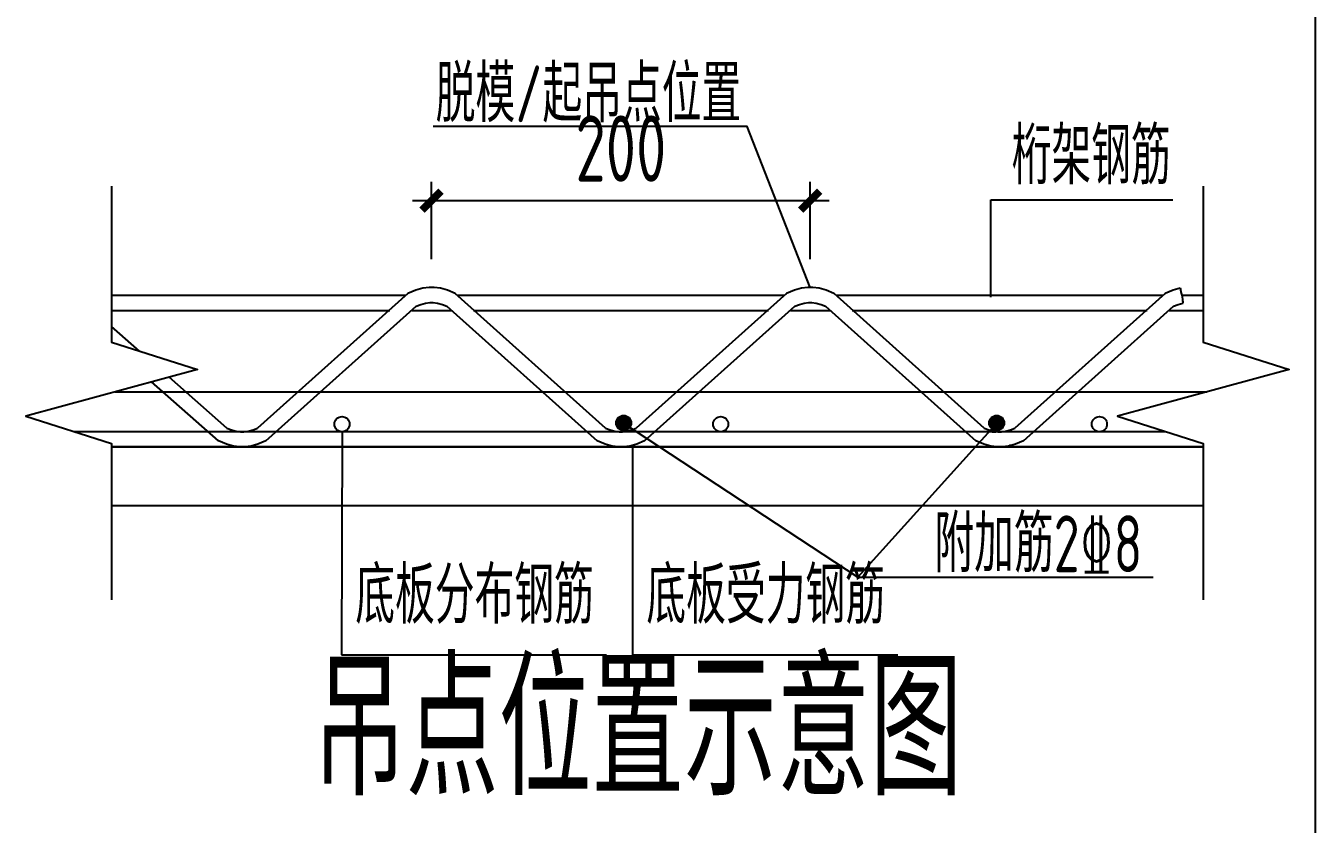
# Model space of a CAD drawing. Extents: x -85320 to 1679916, y -1321939 to 627.
# Drawn here: x 1245043 to 1251852, y -726643 to -722428 of the extents above; entities that cross this region are included whole.
import ezdxf
from ezdxf.enums import TextEntityAlignment as Align

# ---------------------------------------------------------------- set-up
doc = ezdxf.new("R2010")
doc.units = 0
doc.header["$LTSCALE"] = 1000
doc.layers.add('DIM', color=3, linetype='Continuous', lineweight=0)
doc.layers.add('结-标注-表格文字', color=7, linetype='Continuous', lineweight=25)
for name, color, linetype in [('S-ANNO-DIMS', 3, 'Continuous'), ('THIN', 7, 'Continuous'), ('TQ-详图、通用文字', 7, 'Continuous'), ('总说明下划线', 8, 'Continuous'), ('文字', 6, 'Continuous'), ('桁架筋', 6, 'Continuous'), ('横向筋', 1, 'Continuous'), ('结-钢筋文字', 3, 'Continuous'), ('轮廓线', 7, 'Continuous')]:
    doc.layers.add(name, color=color, linetype=linetype)
doc.styles.add('TSSD_Dimension', font='tssdeng.shx', dxfattribs={"width": 0.7, "bigfont": 'hztxt.shx'})
doc.styles.add('TSSD_Rein', font='Tssdeng.shx', dxfattribs={"width": 0.7, "bigfont": 'hztxt.shx'})
doc.dimstyles.new('TSSD_20_20', dxfattribs={"dimtxt": 70, "dimasz": 20, "dimexe": 20, "dimexo": 30, "dimgap": 20, "dimtad": 1, "dimdec": 0, "dimdsep": 46, "dimtxsty": 'TSSD_Dimension', "dimblk": 'ARCHTICK', "dimcen": 0, "dimdle": 20, "dimclrt": 7, "dimadec": 0, "dimazin": 0, "dimtfac": 1, "dimtdec": 0, "dimtix": 1, "dimtmove": 2, "dimatfit": 3, "dimfxl": 20, "dimtolj": 1, "dimtzin": 0, "dimarcsym": 0})

# ---------------------------------------------------------------- blocks, each defined once
blk = doc.blocks.new('_ArchTick')
at = {"color": 0, "linetype": 'ByBlock', "const_width": 0.4}
blk.add_lwpolyline([(-0.5, -0.5), (0.5, 0.5)], dxfattribs=at)
blk = doc.blocks.new('*D2862')
at = {"layer": 'Defpoints', "color": 0, "transparency": 16777216}
for p in [(1249185.6, -723351.2), (1247185.6, -723809.6), (1249185.6, -723809.6)]:
    blk.add_point(p, dxfattribs=at)
at = {"layer": 'DIM', "color": 0, "lineweight": -2, "transparency": 16777216}
for p, q in [((1247185.6, -723659.6), (1247185.6, -723251.2)), ((1249185.6, -723659.6), (1249185.6, -723251.2)), ((1247085.6, -723351.2), (1249285.6, -723351.2))]:
    blk.add_line(p, q, dxfattribs=at)
at = {"layer": 'DIM', "color": 0, "lineweight": -2, "transparency": 16777216, "xscale": 100, "yscale": 100, "zscale": 100, "rotation": 180}
blk.add_blockref('_ArchTick', (1247185.6, -723351.2), dxfattribs=at)
at = {"layer": 'DIM', "color": 0, "lineweight": -2, "transparency": 16777216, "xscale": 100, "yscale": 100, "zscale": 100}
blk.add_blockref('_ArchTick', (1249185.6, -723351.2), dxfattribs=at)
at = {"layer": 'DIM', "color": 7, "transparency": 16777216, "insert": (1248185.6, -723076.2), "char_height": 350, "attachment_point": 5, "style": 'TSSD_Dimension'}
blk.add_mtext('\\A1;200', dxfattribs=at)

msp = doc.modelspace()

# ---------------------------------------------------------------- hatches: boundary and pattern name
at = {"layer": 'S-ANNO-DIMS'}
h = msp.add_hatch(color=256, dxfattribs=at)
edge = h.paths.add_edge_path()
edge.add_arc((1248200.197, -724525.08), 40, 0, 360)
h = msp.add_hatch(color=256, dxfattribs=at)
edge = h.paths.add_edge_path()
edge.add_arc((1250170.197, -724525.08), 40, 0, 360)

# ---------------------------------------------------------------- linework, layer by layer
for p, q in [((1250139.589, -723860.027), (1250139.589, -723347.355)), ((1250139.589, -723347.355), (1251099.763, -723347.355)), ((1246712.697, -724571.056), (1246709.397, -725748.928)), ((1248246.774, -724651.056), (1248246.774, -725748.928)), ((1246709.397, -725748.928), (1248110.167, -725748.928)), ((1248246.774, -725748.928), (1249647.545, -725748.928))]:
    msp.add_line(p, q)
at = {"layer": 'THIN'}
for points in [[(1245495.928, -723274.256), (1245495.928, -724098.256), (1245949.128, -724242.456), (1245042.728, -724489.656), (1245495.928, -724633.856), (1245495.928, -725457.856)], [(1251260.928, -723274.256), (1251260.928, -724098.256), (1251714.128, -724242.456), (1250807.728, -724489.656), (1251260.928, -724633.856), (1251260.928, -725457.856)]]:
    msp.add_lwpolyline(points, dxfattribs=at)
at = {"layer": '总说明下划线', "color": 9}
msp.add_line((1251852.341, -718498.304), (1251852.341, -729099.932), dxfattribs=at)
at = {"layer": '文字'}
msp.add_lwpolyline([(1249185.579, -723809.575), (1248851.727, -722959.728), (1247195.025, -722959.728)], dxfattribs=at)
at = {"layer": '桁架筋', "linetype": 'Continuous'}
for points in [[(1247049.354, -723851.056), (1245495.928, -723851.056)], [(1247060.201, -723840.797), (1246266.599, -724551.789)], [(1247102.23, -723823.047), (1247060.28, -723840.745)], [(1247138.96, -723812.975), (1247102.242, -723823.043)], [(1247172.44, -723809.575), (1247138.965, -723812.974)], [(1247198.839, -723809.575), (1247172.44, -723809.575)], [(1247232.314, -723812.974), (1247198.839, -723809.575)], [(1247269.037, -723823.043), (1247232.319, -723812.975)], [(1247310.999, -723840.745), (1247269.049, -723823.047)], [(1248104.68, -724551.789), (1247311.078, -723840.797)], [(1249049.354, -723851.056), (1247321.925, -723851.056)], [(1249060.201, -723840.797), (1248266.599, -724551.789)], [(1249102.23, -723823.047), (1249060.28, -723840.745)], [(1249138.96, -723812.975), (1249102.242, -723823.043)], [(1249172.44, -723809.575), (1249138.965, -723812.974)], [(1249198.839, -723809.575), (1249172.44, -723809.575)], [(1249232.314, -723812.974), (1249198.839, -723809.575)], [(1249269.037, -723823.043), (1249232.319, -723812.975)], [(1249310.999, -723840.745), (1249269.049, -723823.047)], [(1250104.68, -724551.789), (1249311.078, -723840.797)], [(1251049.354, -723851.056), (1249321.925, -723851.056)], [(1251060.201, -723840.797), (1250266.599, -724551.789)], [(1251102.23, -723823.047), (1251060.28, -723840.745)], [(1251138.87, -723813), (1251102.242, -723823.043)], [(1251260.928, -723851.056), (1251147.184, -723851.056)], [(1246310.999, -724619.885), (1247104.715, -723908.808)], [(1247104.68, -723908.842), (1247128.481, -723898.8)], [(1247128.469, -723898.805), (1247128.475, -723898.803)], [(1247128.475, -723898.803), (1247153.686, -723891.89)], [(1247153.681, -723891.891), (1247153.683, -723891.891)], [(1247153.683, -723891.891), (1247176.492, -723889.575)], [(1247176.492, -723889.575), (1247194.787, -723889.575)], [(1247194.787, -723889.575), (1247217.596, -723891.891)], [(1247217.593, -723891.89), (1247242.804, -723898.803)], [(1247217.596, -723891.891), (1247217.598, -723891.891)], [(1247242.798, -723898.8), (1247266.599, -723908.842)], [(1247242.804, -723898.803), (1247242.81, -723898.805)], [(1247266.564, -723908.808), (1248060.238, -724619.863)], [(1248310.999, -724619.885), (1249104.715, -723908.808)], [(1249104.68, -723908.842), (1249128.481, -723898.8)], [(1249128.469, -723898.805), (1249128.475, -723898.803)], [(1249128.475, -723898.803), (1249153.686, -723891.89)], [(1249153.681, -723891.891), (1249153.683, -723891.891)], [(1249153.683, -723891.891), (1249176.492, -723889.575)], [(1249176.492, -723889.575), (1249194.787, -723889.575)], [(1249194.787, -723889.575), (1249217.596, -723891.891)], [(1249217.593, -723891.89), (1249242.804, -723898.803)], [(1249217.596, -723891.891), (1249217.598, -723891.891)], [(1249242.798, -723898.8), (1249266.599, -723908.842)], [(1249242.804, -723898.803), (1249242.81, -723898.805)], [(1249266.564, -723908.808), (1250060.28, -724619.885)], [(1250310.999, -724619.885), (1251104.715, -723908.808)], [(1251104.68, -723908.842), (1251128.481, -723898.8)], [(1251128.469, -723898.805), (1251128.475, -723898.803)], [(1251128.475, -723898.803), (1251153.69, -723891.889)], [(1245495.928, -723931.056), (1246964.765, -723931.056)], [(1247081.192, -723931.056), (1247290.087, -723931.056)], [(1247406.514, -723931.056), (1248964.765, -723931.056)], [(1249081.192, -723931.056), (1249290.087, -723931.056)], [(1249406.514, -723931.056), (1250964.765, -723931.056)], [(1251081.192, -723931.056), (1251260.928, -723931.056)], [(1245642.815, -724144.993), (1245495.928, -724015.619)], [(1246060.151, -724619.019), (1245707.447, -724308.369)], [(1246104.68, -724551.789), (1245799.732, -724283.2)], [(1251063.557, -724571.056), (1245298.557, -724571.056)], [(1246104.68, -724551.789), (1246128.481, -724561.83)], [(1246128.469, -724561.826), (1246128.475, -724561.828)], [(1246128.475, -724561.828), (1246153.686, -724568.74)], [(1246153.681, -724568.739), (1246153.683, -724568.74)], [(1246153.683, -724568.74), (1246176.492, -724571.056)], [(1246176.492, -724571.056), (1246194.787, -724571.056)], [(1246194.787, -724571.056), (1246217.596, -724568.74)], [(1246217.593, -724568.74), (1246242.804, -724561.828)], [(1246217.596, -724568.74), (1246217.598, -724568.739)], [(1246242.798, -724561.83), (1246266.599, -724551.789)], [(1246242.804, -724561.828), (1246242.81, -724561.826)], [(1248104.68, -724551.789), (1248128.481, -724561.83)], [(1248128.469, -724561.826), (1248128.475, -724561.828)], [(1248128.475, -724561.828), (1248153.686, -724568.74)], [(1248153.681, -724568.739), (1248153.683, -724568.74)], [(1248153.683, -724568.74), (1248176.492, -724571.056)], [(1248176.492, -724571.056), (1248194.787, -724571.056)], [(1248194.787, -724571.056), (1248217.596, -724568.74)], [(1248217.593, -724568.74), (1248242.804, -724561.828)], [(1248217.596, -724568.74), (1248217.598, -724568.739)], [(1248242.798, -724561.83), (1248266.599, -724551.789)], [(1248242.804, -724561.828), (1248242.81, -724561.826)], [(1250104.68, -724551.789), (1250128.481, -724561.83)], [(1250123.681, -724568.739), (1250123.683, -724568.74)], [(1250128.469, -724561.826), (1250128.475, -724561.828)], [(1250128.475, -724561.828), (1250153.686, -724568.74)], [(1250146.492, -724571.056), (1250164.787, -724571.056)], [(1250153.681, -724568.739), (1250153.683, -724568.74)], [(1250153.683, -724568.74), (1250176.492, -724571.056)], [(1250176.492, -724571.056), (1250194.787, -724571.056)], [(1250187.596, -724568.74), (1250187.598, -724568.739)], [(1250194.787, -724571.056), (1250217.596, -724568.74)], [(1250212.804, -724561.828), (1250212.81, -724561.826)], [(1250217.593, -724568.74), (1250242.804, -724561.828)], [(1250217.596, -724568.74), (1250217.598, -724568.739)], [(1250242.798, -724561.83), (1250266.599, -724551.789)], [(1250242.804, -724561.828), (1250242.81, -724561.826)], [(1245495.928, -724651.056), (1251260.928, -724651.056)], [(1251260.928, -724651.056), (1245495.928, -724651.056)], [(1246102.23, -724637.583), (1246060.28, -724619.885)], [(1246138.96, -724647.655), (1246102.242, -724637.587)], [(1246172.44, -724651.056), (1246138.965, -724647.656)], [(1246198.839, -724651.056), (1246172.44, -724651.056)], [(1246232.314, -724647.656), (1246198.839, -724651.056)], [(1246269.037, -724637.587), (1246232.319, -724647.655)], [(1246310.999, -724619.885), (1246269.049, -724637.583)], [(1248102.23, -724637.583), (1248060.28, -724619.885)], [(1248138.96, -724647.655), (1248102.242, -724637.587)], [(1248172.44, -724651.056), (1248138.965, -724647.656)], [(1248198.839, -724651.056), (1248172.44, -724651.056)], [(1248232.314, -724647.656), (1248198.839, -724651.056)], [(1248269.037, -724637.587), (1248232.319, -724647.655)], [(1248310.999, -724619.885), (1248269.049, -724637.583)], [(1250102.23, -724637.583), (1250060.28, -724619.885)], [(1250138.96, -724647.655), (1250102.242, -724637.587)], [(1250172.44, -724651.056), (1250138.965, -724647.656)], [(1250168.839, -724651.056), (1250142.44, -724651.056)], [(1250198.839, -724651.056), (1250172.44, -724651.056)], [(1250232.314, -724647.656), (1250198.839, -724651.056)], [(1250269.037, -724637.587), (1250232.319, -724647.655)], [(1250310.999, -724619.885), (1250269.049, -724637.583)]]:
    msp.add_lwpolyline(points, dxfattribs=at)
at = {"layer": '桁架筋', "linetype": 'Continuous', "extrusion": (0, 0, -1)}
for centre, major_axis, ratio, start_param, end_param in [((1247082.458, -723874.803), (-22.22, 34.035), 0.08040647, -0.17914564, 0.17914564), ((1247115.355, -723860.924), (-13.12, 37.879), 0.04892517, -0.06580768, 0.06580768), ((1247146.323, -723852.433), (-7.36, 39.458), 0.02739751, -0.08320729, 0.08320729), ((1249082.458, -723874.803), (-22.22, 34.035), 0.08040647, -0.17914564, 0.17914564), ((1249115.355, -723860.924), (-13.12, 37.879), 0.04892517, -0.06580768, 0.06580768), ((1249146.323, -723852.433), (-7.36, 39.458), 0.02739751, -0.08320729, 0.08320729), ((1251082.458, -723874.803), (-22.22, 34.035), 0.08040647, -0.17914564, 0.17914564), ((1251115.355, -723860.924), (-13.12, 37.879), 0.04892517, -0.06580768, 0.06580768), ((1251146.323, -723852.433), (-7.36, 39.458), 0.02739751, -0.08682013, 2.07330949), ((1251146.323, -723852.433), (-7.36, 39.458), 0.02739751, -4.20987582, -3.21976653), ((1246224.956, -724608.198), (7.36, -39.458), 0.02739751, -0.08320729, 0.08320729), ((1246255.924, -724599.707), (13.12, -37.879), 0.04892517, -0.06580768, 0.06580768), ((1248224.956, -724608.198), (7.36, -39.458), 0.02739751, -0.08320729, 0.08320729), ((1248255.924, -724599.707), (13.12, -37.879), 0.04892517, -0.06580768, 0.06580768), ((1250194.956, -724608.198), (7.36, -39.458), 0.02739751, -0.08320729, 0.08320729), ((1250224.956, -724608.198), (7.36, -39.458), 0.02739751, -0.08320729, 0.08320729), ((1250225.924, -724599.707), (13.12, -37.879), 0.04892517, -0.06580768, 0.06580768), ((1250255.924, -724599.707), (13.12, -37.879), 0.04892517, -0.06580768, 0.06580768)]:
    msp.add_ellipse(centre, major_axis=major_axis, ratio=ratio, start_param=start_param, end_param=end_param, dxfattribs=at)
at = {"layer": '桁架筋', "linetype": 'Continuous'}
for centre, major_axis, ratio, start_param, end_param in [((1247224.956, -723852.433), (7.36, 39.458), 0.02739751, -0.08320729, 0.08320729), ((1247255.924, -723860.924), (13.12, 37.879), 0.04892517, -0.06580768, 0.06580768), ((1247288.821, -723874.803), (22.22, 34.035), 0.08040647, -0.17914564, 0.17914564), ((1249224.956, -723852.433), (7.36, 39.458), 0.02739751, -0.08320729, 0.08320729), ((1249255.924, -723860.924), (13.12, 37.879), 0.04892517, -0.06580768, 0.06580768), ((1249288.821, -723874.803), (22.22, 34.035), 0.08040647, -0.17914564, 0.17914564), ((1246115.355, -724599.707), (-13.12, -37.879), 0.04892517, -0.06580768, 0.06580768), ((1246146.323, -724608.198), (-7.36, -39.458), 0.02739751, -0.08320729, 0.08320729), ((1248115.355, -724599.707), (-13.12, -37.879), 0.04892517, -0.06580768, 0.06580768), ((1248146.323, -724608.198), (-7.36, -39.458), 0.02739751, -0.08320729, 0.08320729), ((1250115.355, -724599.707), (-13.12, -37.879), 0.04892517, -0.06580768, 0.06580768), ((1250116.323, -724608.198), (-7.36, -39.458), 0.02739751, -0.08320729, 0.08320729), ((1250146.323, -724608.198), (-7.36, -39.458), 0.02739751, -0.08320729, 0.08320729)]:
    msp.add_ellipse(centre, major_axis=major_axis, ratio=ratio, start_param=start_param, end_param=end_param, dxfattribs=at)
at = {"layer": '横向筋', "linetype": 'Continuous'}
for centre in [(1246712.697, -724531.056), (1248200.197, -724525.08), (1248712.697, -724531.056), (1250170.197, -724525.08), (1250170.197, -724525.08), (1250712.697, -724531.056)]:
    msp.add_circle(centre, 40, dxfattribs=at)
at = {"layer": '结-钢筋文字'}
for points in [[(1248200.197, -724525.08), (1249437.075, -725338.783), (1250995.881, -725338.783)], [(1250170.197, -724525.08), (1249437.075, -725338.783)]]:
    msp.add_lwpolyline(points, dxfattribs=at)
at = {"layer": '轮廓线', "linetype": 'Continuous'}
for points in [[(1245514.261, -724361.056), (1251279.261, -724361.056)], [(1245495.928, -724961.056), (1251260.928, -724961.056)]]:
    msp.add_lwpolyline(points, dxfattribs=at)

# ---------------------------------------------------------------- texts
at = {"layer": 'TQ-详图、通用文字', "style": 'TSSD_Rein', "width": 0.7}
msp.add_text('吊点位置示意图', height=700, dxfattribs=at).set_placement((1246559.576, -726701.141), align=Align.BOTTOM_LEFT)
at = {"layer": '文字', "style": 'TSSD_Dimension', "width": 0.7}
msp.add_text('脱模/起吊点位置', height=300, dxfattribs=at).set_placement((1248014.37, -722786.889), align=Align.MIDDLE_CENTER)
at = {"layer": '结-标注-表格文字', "style": 'TSSD_Dimension', "width": 0.7}
msp.add_text('桁架钢筋', height=300, dxfattribs=at).set_placement((1250669.63, -723354.66), align=Align.BOTTOM_CENTER)
msp.add_text('附加筋2\x848', height=300, dxfattribs=at).set_placement((1250390.326, -725162.69), align=Align.MIDDLE_CENTER)
for s, p in [('底板分布钢筋', (1246782.831, -725674.564)), ('底板受力钢筋', (1248320.209, -725674.564))]:
    msp.add_text(s, height=300, dxfattribs=at).set_placement(p, align=Align.BOTTOM_LEFT)

# ---------------------------------------------------------------- dimensions: what is measured, and where the dimension line sits
at = {"layer": 'DIM'}
dim = msp.add_linear_dim(base=(1249185.639, -723351.233), p1=(1247185.639, -723809.575), p2=(1249185.639, -723809.575), text='200', dimstyle='TSSD_20_20', override={"dimscale": 5, "dimlfac": 0.2}, dxfattribs=at)
dim.commit()
dim.dimension.update_dxf_attribs({"geometry": '*D2862', "text_midpoint": (1248185.639, -723076.233)})

doc.saveas('drawing.dxf')
